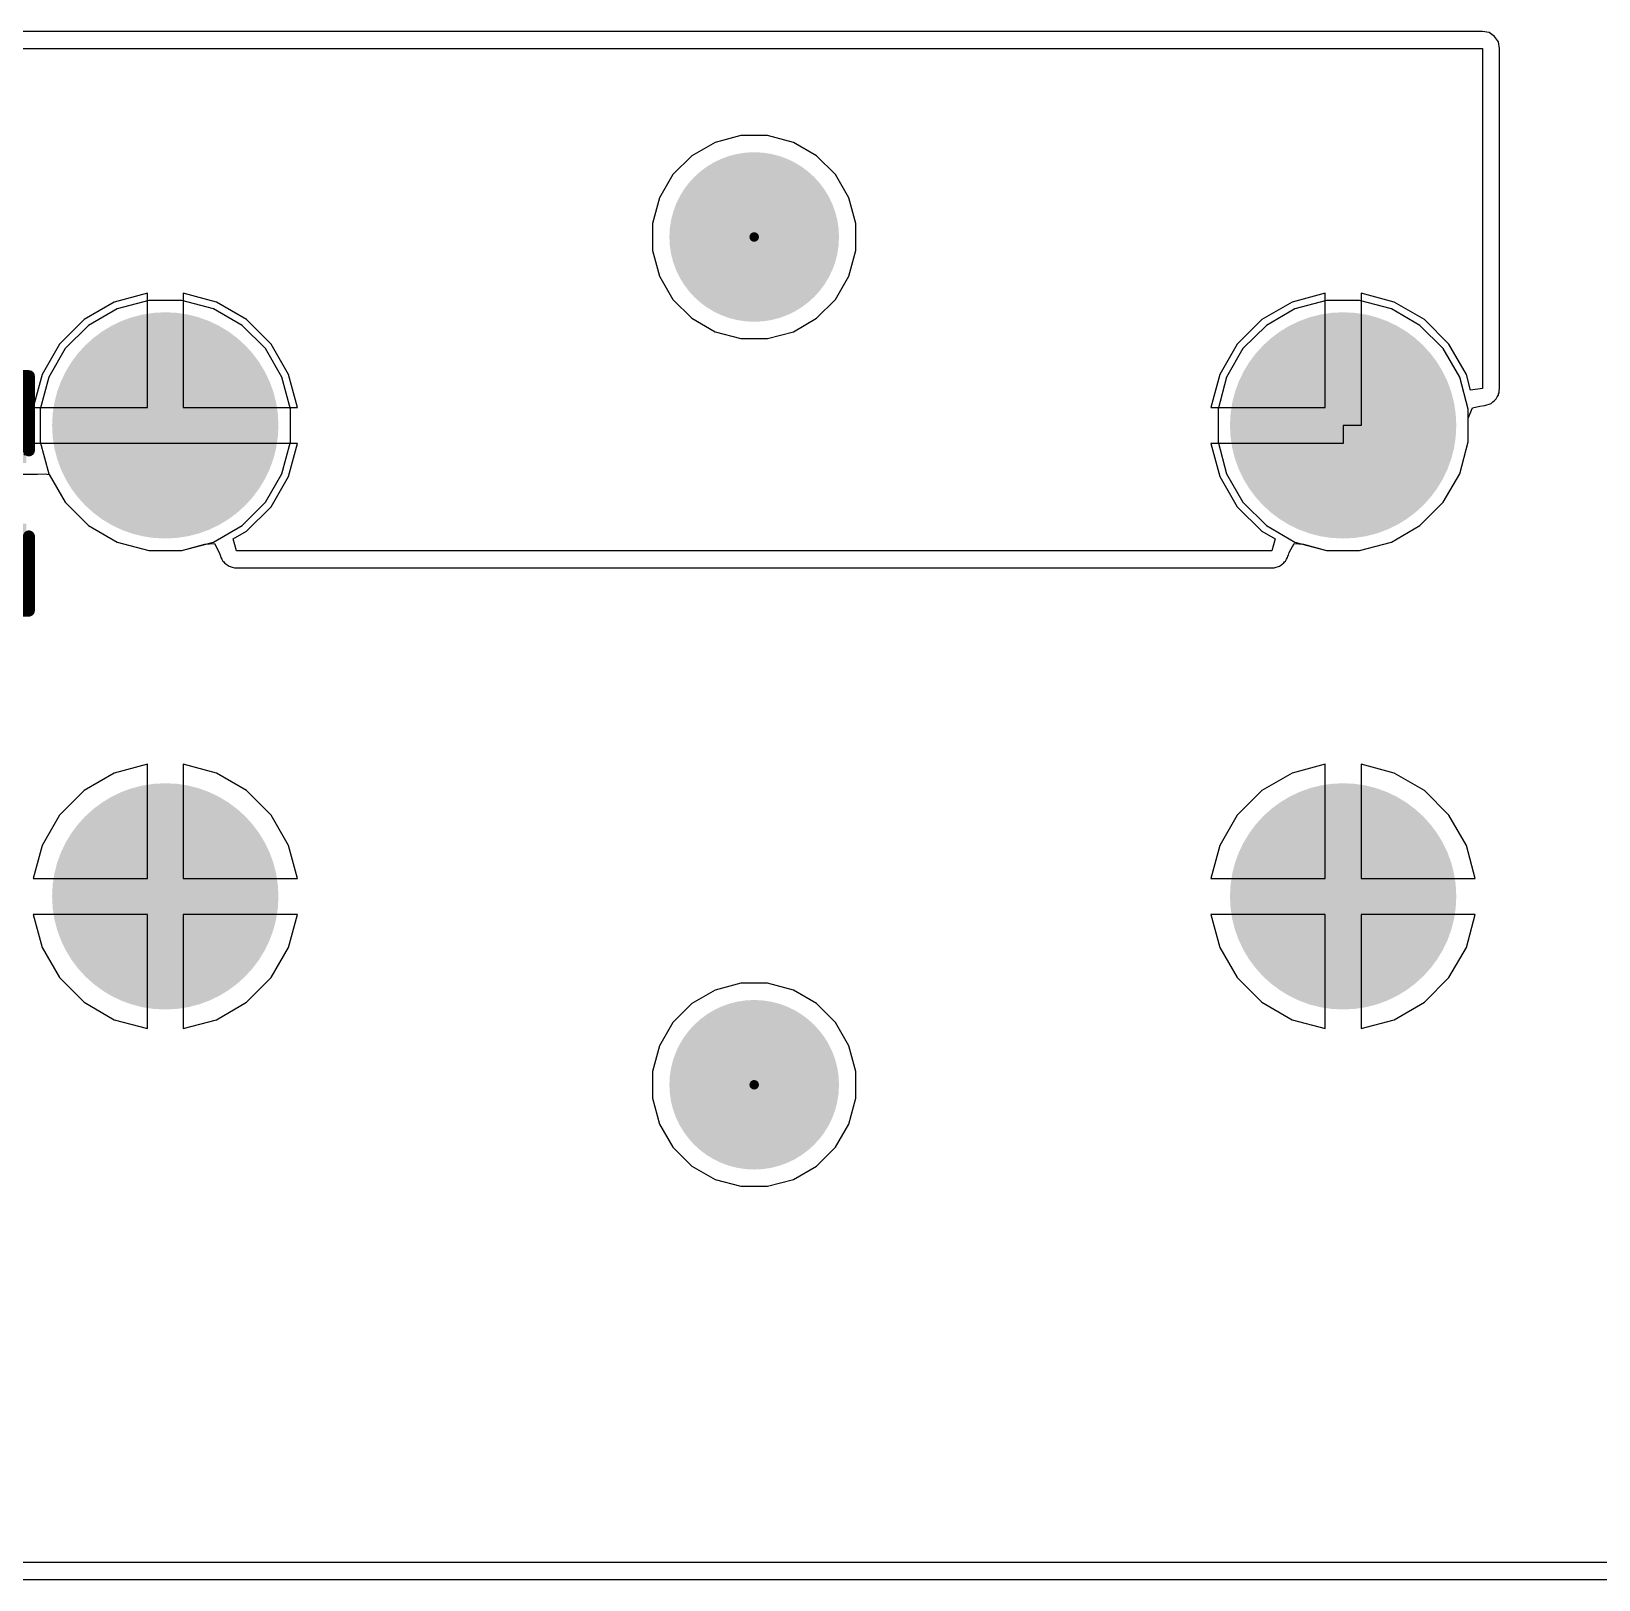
# Model space of a CAD drawing. Header units: millimetres. Extents: x -3 to 175, y -4 to 177.
# Drawn here: x 115.54 to 132.17, y 75.31 to 91.75 of the extents above; entities that cross this region are included whole.
import ezdxf

# ---------------------------------------------------------------- set-up
doc = ezdxf.new("R2010")
doc.units = ezdxf.units.MM
for name, color, linetype in [('BottomLayer', 5, 'Continuous'), ('BottomSolder', 6, 'Continuous'), ('MultiLayer', 9, 'Continuous'), ('PadHoleLayer', 156, 'Continuous'), ('TopLayer', 1, 'Continuous'), ('TopOverlay', 2, 'Continuous'), ('TopPaste', 8, 'Continuous'), ('TopSolder', 216, 'Continuous')]:
    doc.layers.add(name, color=color, linetype=linetype)

# ---------------------------------------------------------------- blocks, each defined once
blk = doc.blocks.new('B3F_4055_B_1')
at = {"layer": 'BottomLayer'}
h = blk.add_hatch(color=5, dxfattribs=at)
edge = h.paths.add_edge_path()
edge.add_arc((-6.25, 2.5), 1.15, 0, 360)
h = blk.add_hatch(color=5, dxfattribs=at)
edge = h.paths.add_edge_path()
edge.add_arc((6.25, 2.5), 1.15, 0, 360)
h = blk.add_hatch(color=5, dxfattribs=at)
edge = h.paths.add_edge_path()
edge.add_arc((-6.25, -2.5), 1.15, 0, 360)
h = blk.add_hatch(color=5, dxfattribs=at)
edge = h.paths.add_edge_path()
edge.add_arc((6.25, -2.5), 1.15, 0, 360)
at = {"layer": 'BottomSolder'}
h = blk.add_hatch(color=6, dxfattribs=at)
edge = h.paths.add_edge_path()
edge.add_arc((0, 4.5), 0.0508, 0, 360)
h = blk.add_hatch(color=6, dxfattribs=at)
edge = h.paths.add_edge_path()
edge.add_arc((-6.25, 2.5), 1.201, 0, 360)
h = blk.add_hatch(color=6, dxfattribs=at)
edge = h.paths.add_edge_path()
edge.add_arc((6.25, 2.5), 1.201, 0, 360)
h = blk.add_hatch(color=6, dxfattribs=at)
edge = h.paths.add_edge_path()
edge.add_arc((-6.25, -2.5), 1.201, 0, 360)
h = blk.add_hatch(color=6, dxfattribs=at)
edge = h.paths.add_edge_path()
edge.add_arc((6.25, -2.5), 1.201, 0, 360)
h = blk.add_hatch(color=6, dxfattribs=at)
edge = h.paths.add_edge_path()
edge.add_arc((0, -4.5), 0.0508, 0, 360)
at = {"layer": 'MultiLayer'}
h = blk.add_hatch(color=9, dxfattribs=at)
edge = h.paths.add_edge_path()
edge.add_arc((-6.25, 2.5), 1.15, 0, 360)
h = blk.add_hatch(color=9, dxfattribs=at)
edge = h.paths.add_edge_path()
edge.add_arc((6.25, 2.5), 1.15, 0, 360)
h = blk.add_hatch(color=9, dxfattribs=at)
edge = h.paths.add_edge_path()
edge.add_arc((-6.25, -2.5), 1.15, 0, 360)
h = blk.add_hatch(color=9, dxfattribs=at)
edge = h.paths.add_edge_path()
edge.add_arc((6.25, -2.5), 1.15, 0, 360)
at = {"layer": 'PadHoleLayer'}
h = blk.add_hatch(color=156, dxfattribs=at)
edge = h.paths.add_edge_path()
edge.add_arc((0, 4.5), 0.9, 0, 360)
h = blk.add_hatch(color=156, dxfattribs=at)
edge = h.paths.add_edge_path()
edge.add_arc((-6.25, 2.5), 0.65, 0, 360)
h = blk.add_hatch(color=156, dxfattribs=at)
edge = h.paths.add_edge_path()
edge.add_arc((6.25, 2.5), 0.65, 0, 360)
h = blk.add_hatch(color=156, dxfattribs=at)
edge = h.paths.add_edge_path()
edge.add_arc((-6.25, -2.5), 0.65, 0, 360)
h = blk.add_hatch(color=156, dxfattribs=at)
edge = h.paths.add_edge_path()
edge.add_arc((6.25, -2.5), 0.65, 0, 360)
h = blk.add_hatch(color=156, dxfattribs=at)
edge = h.paths.add_edge_path()
edge.add_arc((0, -4.5), 0.9, 0, 360)
at = {"layer": 'TopLayer'}
h = blk.add_hatch(color=1, dxfattribs=at)
edge = h.paths.add_edge_path()
edge.add_arc((-6.25, 2.5), 1.15, 0, 360)
h = blk.add_hatch(color=1, dxfattribs=at)
edge = h.paths.add_edge_path()
edge.add_arc((6.25, 2.5), 1.15, 0, 360)
h = blk.add_hatch(color=1, dxfattribs=at)
edge = h.paths.add_edge_path()
edge.add_arc((-6.25, -2.5), 1.15, 0, 360)
h = blk.add_hatch(color=1, dxfattribs=at)
edge = h.paths.add_edge_path()
edge.add_arc((6.25, -2.5), 1.15, 0, 360)
at = {"layer": 'TopSolder'}
h = blk.add_hatch(color=216, dxfattribs=at)
edge = h.paths.add_edge_path()
edge.add_arc((0, 4.5), 0.0508, 0, 360)
h = blk.add_hatch(color=216, dxfattribs=at)
edge = h.paths.add_edge_path()
edge.add_arc((-6.25, 2.5), 1.201, 0, 360)
h = blk.add_hatch(color=216, dxfattribs=at)
edge = h.paths.add_edge_path()
edge.add_arc((6.25, 2.5), 1.201, 0, 360)
h = blk.add_hatch(color=216, dxfattribs=at)
edge = h.paths.add_edge_path()
edge.add_arc((-6.25, -2.5), 1.201, 0, 360)
h = blk.add_hatch(color=216, dxfattribs=at)
edge = h.paths.add_edge_path()
edge.add_arc((6.25, -2.5), 1.201, 0, 360)
h = blk.add_hatch(color=216, dxfattribs=at)
edge = h.paths.add_edge_path()
edge.add_arc((0, -4.5), 0.0508, 0, 360)
blk = doc.blocks.new('C___0603_142')
at = {"layer": 'TopLayer'}
for points in [[(-0.381, 0.445), (-0.381, -0.445), (-1.143, -0.445), (-1.143, 0.445)], [(1.143, 0.445), (1.143, -0.445), (0.381, -0.445), (0.381, 0.445)]]:
    blk.add_hatch(color=1, dxfattribs=at).paths.add_polyline_path(points)
at = {"layer": 'TopPaste'}
for points in [[(-0.381, 0.445), (-0.381, -0.445), (-1.143, -0.445), (-1.143, 0.445)], [(1.143, 0.445), (1.143, -0.445), (0.381, -0.445), (0.381, 0.445)]]:
    blk.add_hatch(color=8, dxfattribs=at).paths.add_polyline_path(points)
at = {"layer": 'TopSolder'}
for points in [[(-0.321, 0.504), (-0.321, -0.504), (-1.203, -0.504), (-1.203, 0.504)], [(1.203, 0.504), (1.203, -0.504), (0.321, -0.504), (0.321, 0.504)]]:
    blk.add_hatch(color=216, dxfattribs=at).paths.add_polyline_path(points)
at = {"layer": 'TopOverlay', "const_width": 0.127}
for points in [[(-0.457, 0.533), (-1.245, 0.533)], [(-1.245, -0.533), (-1.245, 0.533)], [(1.245, 0.533), (0.457, 0.533)], [(1.245, -0.533), (1.245, 0.533)], [(-0.457, -0.533), (-1.245, -0.533)], [(1.245, -0.533), (0.457, -0.533)]]:
    blk.add_lwpolyline(points, dxfattribs=at)
at = {"layer": 'TopOverlay', "const_width": 0.0635}
for points in [[(-1.276, 0.533, 1), (-1.213, 0.533, 1)], [(-1.276, 0.533, 1), (-1.213, 0.533, 1)], [(-0.489, 0.533, 1), (-0.425, 0.533, 1)], [(0.425, 0.533, 1), (0.489, 0.533, 1)], [(1.213, 0.533, 1), (1.276, 0.533, 1)], [(1.213, 0.533, 1), (1.276, 0.533, 1)], [(-1.276, -0.533, 1), (-1.213, -0.533, 1)], [(-1.276, -0.533, 1), (-1.213, -0.533, 1)], [(-0.489, -0.533, 1), (-0.425, -0.533, 1)], [(0.425, -0.533, 1), (0.489, -0.533, 1)], [(1.213, -0.533, 1), (1.276, -0.533, 1)], [(1.213, -0.533, 1), (1.276, -0.533, 1)]]:
    blk.add_lwpolyline(points, format="xyb", close=True, dxfattribs=at)

msp = doc.modelspace()

# ---------------------------------------------------------------- linework, layer by layer
at = {"layer": 'BottomLayer'}
for p, q in [((122.791, 90.569), (122.545, 90.427)), ((123.065, 90.643), (122.791, 90.569)), ((123.349, 90.643), (123.065, 90.643)), ((123.623, 90.569), (123.349, 90.643)), ((123.869, 90.427), (123.623, 90.569)), ((122.545, 90.427), (122.345, 90.227)), ((124.07, 90.227), (123.869, 90.427)), ((122.345, 90.227), (122.203, 89.981)), ((124.211, 89.981), (124.07, 90.227)), ((122.203, 89.981), (122.129, 89.707)), ((124.285, 89.707), (124.211, 89.981)), ((122.129, 89.707), (122.129, 89.423)), ((124.285, 89.423), (124.285, 89.707)), ((122.129, 89.423), (122.203, 89.149)), ((124.211, 89.149), (124.285, 89.423)), ((122.203, 89.149), (122.345, 88.903)), ((124.07, 88.903), (124.211, 89.149)), ((116.782, 88.892), (116.445, 88.802)), ((117.132, 88.892), (116.782, 88.892)), ((117.47, 88.802), (117.132, 88.892)), ((122.345, 88.903), (122.545, 88.702)), ((123.869, 88.702), (124.07, 88.903)), ((129.282, 88.892), (128.944, 88.802)), ((129.632, 88.892), (129.282, 88.892)), ((129.969, 88.802), (129.632, 88.892)), ((116.445, 88.802), (116.142, 88.627)), ((117.772, 88.627), (117.47, 88.802)), ((122.545, 88.702), (122.791, 88.56)), ((123.623, 88.56), (123.869, 88.702)), ((128.944, 88.802), (128.642, 88.627)), ((130.272, 88.627), (129.969, 88.802)), ((116.142, 88.627), (115.895, 88.38)), ((118.02, 88.38), (117.772, 88.627)), ((122.791, 88.56), (123.065, 88.487)), ((123.065, 88.487), (123.349, 88.487)), ((123.349, 88.487), (123.623, 88.56)), ((128.642, 88.627), (128.394, 88.38)), ((130.519, 88.38), (130.272, 88.627)), ((115.895, 88.38), (115.72, 88.077)), ((118.194, 88.077), (118.02, 88.38)), ((128.394, 88.38), (128.22, 88.077)), ((130.694, 88.077), (130.519, 88.38)), ((115.72, 88.077), (115.629, 87.739)), ((118.285, 87.739), (118.194, 88.077)), ((128.22, 88.077), (128.129, 87.739)), ((130.785, 87.739), (130.694, 88.077)), ((115.629, 87.739), (115.629, 87.39)), ((118.285, 87.39), (118.285, 87.739)), ((128.129, 87.739), (128.129, 87.39)), ((130.785, 87.39), (130.785, 87.739)), ((115.629, 87.39), (115.72, 87.052)), ((118.194, 87.052), (118.285, 87.39)), ((128.129, 87.39), (128.22, 87.052)), ((130.694, 87.052), (130.785, 87.39)), ((115.72, 87.052), (115.895, 86.749)), ((118.02, 86.749), (118.194, 87.052)), ((128.22, 87.052), (128.394, 86.749)), ((130.519, 86.749), (130.694, 87.052)), ((115.895, 86.749), (116.142, 86.502)), ((117.772, 86.502), (118.02, 86.749)), ((128.394, 86.749), (128.642, 86.502)), ((130.272, 86.502), (130.519, 86.749)), ((116.142, 86.502), (116.445, 86.327)), ((117.47, 86.327), (117.772, 86.502)), ((128.642, 86.502), (128.944, 86.327)), ((129.969, 86.327), (130.272, 86.502)), ((116.445, 86.327), (116.782, 86.237)), ((117.132, 86.237), (117.47, 86.327)), ((128.944, 86.327), (129.282, 86.237)), ((129.632, 86.237), (129.969, 86.327)), ((116.782, 86.237), (117.132, 86.237)), ((129.282, 86.237), (129.632, 86.237)), ((116.415, 83.873), (116.095, 83.688)), ((116.767, 83.967), (116.415, 83.873)), ((116.767, 82.755), (116.767, 83.967)), ((117.499, 83.873), (117.148, 83.967)), ((117.148, 83.967), (117.148, 82.755)), ((117.819, 83.688), (117.499, 83.873)), ((128.915, 83.873), (128.595, 83.688)), ((129.266, 83.967), (128.915, 83.873)), ((129.266, 82.755), (129.266, 83.967)), ((129.999, 83.873), (129.647, 83.967)), ((129.647, 83.967), (129.647, 82.755)), ((130.319, 83.688), (129.999, 83.873)), ((116.095, 83.688), (115.834, 83.427)), ((118.081, 83.427), (117.819, 83.688)), ((128.595, 83.688), (128.333, 83.427)), ((130.58, 83.427), (130.319, 83.688)), ((115.834, 83.427), (115.649, 83.106)), ((118.265, 83.106), (118.081, 83.427)), ((128.333, 83.427), (128.149, 83.106)), ((130.765, 83.106), (130.58, 83.427)), ((115.649, 83.106), (115.555, 82.755)), ((118.36, 82.755), (118.265, 83.106)), ((128.149, 83.106), (128.054, 82.755)), ((130.859, 82.755), (130.765, 83.106)), ((115.555, 82.755), (116.767, 82.755)), ((117.148, 82.755), (118.36, 82.755)), ((128.054, 82.755), (129.266, 82.755)), ((129.647, 82.755), (130.859, 82.755)), ((116.767, 82.374), (115.555, 82.374)), ((115.555, 82.374), (115.649, 82.023)), ((116.767, 81.162), (116.767, 82.374)), ((118.36, 82.374), (117.148, 82.374)), ((117.148, 82.374), (117.148, 81.162)), ((118.265, 82.023), (118.36, 82.374)), ((129.266, 82.374), (128.054, 82.374)), ((128.054, 82.374), (128.149, 82.023)), ((129.266, 81.162), (129.266, 82.374)), ((130.859, 82.374), (129.647, 82.374)), ((129.647, 82.374), (129.647, 81.162)), ((130.765, 82.023), (130.859, 82.374)), ((115.649, 82.023), (115.834, 81.702)), ((118.081, 81.702), (118.265, 82.023)), ((128.149, 82.023), (128.333, 81.702)), ((130.58, 81.702), (130.765, 82.023)), ((115.834, 81.702), (116.095, 81.441)), ((117.819, 81.441), (118.081, 81.702)), ((128.333, 81.702), (128.595, 81.441)), ((130.319, 81.441), (130.58, 81.702)), ((122.791, 81.569), (122.545, 81.427)), ((123.065, 81.642), (122.791, 81.569)), ((123.349, 81.642), (123.065, 81.642)), ((123.623, 81.569), (123.349, 81.642)), ((123.869, 81.427), (123.623, 81.569)), ((116.095, 81.441), (116.415, 81.256)), ((117.499, 81.256), (117.819, 81.441)), ((122.545, 81.427), (122.345, 81.226)), ((124.07, 81.226), (123.869, 81.427)), ((128.595, 81.441), (128.915, 81.256)), ((129.999, 81.256), (130.319, 81.441)), ((116.415, 81.256), (116.767, 81.162)), ((117.148, 81.162), (117.499, 81.256)), ((122.345, 81.226), (122.203, 80.98)), ((124.211, 80.98), (124.07, 81.226)), ((128.915, 81.256), (129.266, 81.162)), ((129.647, 81.162), (129.999, 81.256)), ((122.203, 80.98), (122.129, 80.706)), ((124.285, 80.706), (124.211, 80.98)), ((122.129, 80.706), (122.129, 80.423)), ((124.285, 80.423), (124.285, 80.706)), ((122.129, 80.423), (122.203, 80.148)), ((124.211, 80.148), (124.285, 80.423)), ((122.203, 80.148), (122.345, 79.903)), ((124.07, 79.903), (124.211, 80.148)), ((122.345, 79.903), (122.545, 79.702)), ((123.869, 79.702), (124.07, 79.903)), ((122.545, 79.702), (122.791, 79.56)), ((123.623, 79.56), (123.869, 79.702)), ((122.791, 79.56), (123.065, 79.487)), ((123.349, 79.487), (123.623, 79.56)), ((123.065, 79.487), (123.349, 79.487)), ((135.297, 75.492), (115.042, 75.492)), ((115.042, 75.311), (135.297, 75.311))]:
    msp.add_line(p, q, dxfattribs=at)
at = {"layer": 'TopLayer'}
for p, q in [((130.937, 91.748), (114.044, 91.748)), ((131.006, 91.735), (130.937, 91.748)), ((131.065, 91.695), (131.006, 91.735)), ((131.104, 91.636), (131.065, 91.695)), ((113.022, 91.567), (130.937, 91.567)), ((130.937, 91.567), (130.937, 87.956)), ((131.118, 91.567), (131.104, 91.636)), ((131.118, 87.956), (131.118, 91.567)), ((122.791, 90.569), (122.545, 90.427)), ((123.065, 90.643), (122.791, 90.569)), ((123.349, 90.643), (123.065, 90.643)), ((123.623, 90.569), (123.349, 90.643)), ((123.869, 90.427), (123.623, 90.569)), ((122.545, 90.427), (122.345, 90.227)), ((124.07, 90.227), (123.869, 90.427)), ((122.345, 90.227), (122.203, 89.981)), ((124.211, 89.981), (124.07, 90.227)), ((122.203, 89.981), (122.129, 89.707)), ((124.285, 89.707), (124.211, 89.981)), ((122.129, 89.707), (122.129, 89.423)), ((124.285, 89.423), (124.285, 89.707)), ((122.129, 89.423), (122.203, 89.149)), ((124.211, 89.149), (124.285, 89.423)), ((122.203, 89.149), (122.345, 88.903)), ((124.07, 88.903), (124.211, 89.149)), ((116.415, 88.873), (116.095, 88.688)), ((116.767, 88.967), (116.415, 88.873)), ((116.767, 87.755), (116.767, 88.967)), ((117.499, 88.873), (117.148, 88.967)), ((117.148, 88.967), (117.148, 87.755)), ((117.819, 88.688), (117.499, 88.873)), ((122.345, 88.903), (122.545, 88.702)), ((123.869, 88.702), (124.07, 88.903)), ((128.915, 88.873), (128.595, 88.688)), ((129.266, 88.967), (128.915, 88.873)), ((129.266, 87.755), (129.266, 88.967)), ((129.999, 88.873), (129.647, 88.967)), ((129.647, 88.967), (129.647, 87.564)), ((130.319, 88.688), (129.999, 88.873)), ((116.095, 88.688), (115.834, 88.427)), ((118.081, 88.427), (117.819, 88.688)), ((122.545, 88.702), (122.791, 88.56)), ((123.623, 88.56), (123.869, 88.702)), ((128.595, 88.688), (128.333, 88.427)), ((130.58, 88.427), (130.319, 88.688)), ((122.791, 88.56), (123.065, 88.487)), ((123.065, 88.487), (123.349, 88.487)), ((123.349, 88.487), (123.623, 88.56)), ((115.834, 88.427), (115.649, 88.106)), ((118.265, 88.106), (118.081, 88.427)), ((128.333, 88.427), (128.149, 88.106)), ((130.765, 88.106), (130.58, 88.427)), ((115.649, 88.106), (115.555, 87.755)), ((118.36, 87.755), (118.265, 88.106)), ((128.149, 88.106), (128.054, 87.755)), ((130.81, 87.94), (130.765, 88.106)), ((130.937, 87.956), (130.81, 87.94)), ((131.045, 87.815), (131.065, 87.828)), ((131.065, 87.828), (131.072, 87.838)), ((131.072, 87.838), (131.081, 87.846)), ((131.081, 87.846), (131.091, 87.867)), ((131.091, 87.867), (131.104, 87.887)), ((131.104, 87.887), (131.107, 87.899)), ((131.107, 87.899), (131.112, 87.909)), ((131.112, 87.909), (131.114, 87.933)), ((131.114, 87.933), (131.118, 87.956)), ((115.555, 87.755), (116.767, 87.755)), ((117.148, 87.755), (118.36, 87.755)), ((128.054, 87.755), (129.266, 87.755)), ((130.785, 87.643), (130.83, 87.75)), ((130.83, 87.75), (130.907, 87.769)), ((130.907, 87.769), (130.961, 87.777)), ((130.961, 87.777), (130.983, 87.784)), ((130.983, 87.784), (131.006, 87.789)), ((131.006, 87.789), (131.016, 87.795)), ((131.016, 87.795), (131.028, 87.799)), ((131.028, 87.799), (131.045, 87.815)), ((129.647, 87.564), (129.457, 87.564)), ((129.457, 87.564), (129.457, 87.374)), ((130.785, 87.642), (130.785, 87.643)), ((130.785, 87.39), (130.785, 87.642)), ((115.552, 87.374), (115.457, 87.249)), ((118.36, 87.374), (115.552, 87.374)), ((118.265, 87.023), (118.36, 87.374)), ((129.457, 87.374), (128.054, 87.374)), ((128.054, 87.374), (128.149, 87.023)), ((130.694, 87.052), (130.785, 87.39)), ((114.355, 87.046), (115.6, 87.046)), ((115.6, 87.046), (115.683, 87.05)), ((115.6, 87.046), (115.6, 87.046)), ((115.683, 87.05), (115.725, 87.042)), ((115.725, 87.042), (115.895, 86.749)), ((118.081, 86.702), (118.265, 87.023)), ((128.149, 87.023), (128.333, 86.702)), ((130.519, 86.749), (130.694, 87.052)), ((115.895, 86.749), (116.142, 86.502)), ((117.819, 86.441), (118.081, 86.702)), ((128.333, 86.702), (128.595, 86.441)), ((130.272, 86.502), (130.519, 86.749)), ((116.142, 86.502), (116.445, 86.327)), ((129.969, 86.327), (130.272, 86.502)), ((116.445, 86.327), (116.782, 86.237)), ((117.679, 86.36), (117.819, 86.441)), ((117.713, 86.233), (117.679, 86.36)), ((128.595, 86.441), (128.735, 86.36)), ((128.735, 86.36), (128.701, 86.233)), ((129.632, 86.237), (129.969, 86.327)), ((116.782, 86.237), (117.132, 86.237)), ((117.132, 86.237), (117.378, 86.303)), ((117.378, 86.303), (117.478, 86.311)), ((117.478, 86.311), (117.53, 86.217)), ((117.53, 86.217), (117.538, 86.186)), ((117.538, 86.186), (117.543, 86.175)), ((117.543, 86.175), (117.546, 86.164)), ((117.546, 86.164), (117.559, 86.144)), ((128.701, 86.233), (117.713, 86.233)), ((128.855, 86.144), (128.868, 86.164)), ((128.868, 86.164), (128.871, 86.175)), ((128.871, 86.175), (128.876, 86.186)), ((128.876, 86.186), (128.884, 86.217)), ((128.884, 86.217), (128.936, 86.311)), ((128.936, 86.311), (129.036, 86.303)), ((129.036, 86.303), (129.282, 86.237)), ((129.282, 86.237), (129.632, 86.237)), ((117.559, 86.144), (117.569, 86.123)), ((117.569, 86.123), (117.578, 86.115)), ((117.578, 86.115), (117.585, 86.105)), ((117.585, 86.105), (117.605, 86.092)), ((117.605, 86.092), (117.623, 86.076)), ((117.623, 86.076), (117.634, 86.072)), ((117.634, 86.072), (117.644, 86.066)), ((117.644, 86.066), (117.667, 86.061)), ((117.667, 86.061), (117.69, 86.053)), ((117.69, 86.053), (117.701, 86.054)), ((117.701, 86.054), (117.713, 86.052)), ((117.713, 86.052), (128.701, 86.052)), ((128.701, 86.052), (128.713, 86.054)), ((128.713, 86.054), (128.725, 86.053)), ((128.725, 86.053), (128.747, 86.061)), ((128.747, 86.061), (128.77, 86.066)), ((128.77, 86.066), (128.78, 86.072)), ((128.78, 86.072), (128.792, 86.076)), ((128.792, 86.076), (128.809, 86.092)), ((128.809, 86.092), (128.829, 86.105)), ((128.829, 86.105), (128.836, 86.115)), ((128.836, 86.115), (128.845, 86.123)), ((128.845, 86.123), (128.855, 86.144)), ((116.415, 83.873), (116.095, 83.688)), ((116.767, 83.967), (116.415, 83.873)), ((116.767, 82.755), (116.767, 83.967)), ((117.499, 83.873), (117.148, 83.967)), ((117.148, 83.967), (117.148, 82.755)), ((117.819, 83.688), (117.499, 83.873)), ((128.915, 83.873), (128.595, 83.688)), ((129.266, 83.967), (128.915, 83.873)), ((129.266, 82.755), (129.266, 83.967)), ((129.999, 83.873), (129.647, 83.967)), ((129.647, 83.967), (129.647, 82.755)), ((130.319, 83.688), (129.999, 83.873)), ((116.095, 83.688), (115.834, 83.427)), ((118.081, 83.427), (117.819, 83.688)), ((128.595, 83.688), (128.333, 83.427)), ((130.58, 83.427), (130.319, 83.688)), ((115.834, 83.427), (115.649, 83.106)), ((118.265, 83.106), (118.081, 83.427)), ((128.333, 83.427), (128.149, 83.106)), ((130.765, 83.106), (130.58, 83.427)), ((115.649, 83.106), (115.555, 82.755)), ((118.36, 82.755), (118.265, 83.106)), ((128.149, 83.106), (128.054, 82.755)), ((130.859, 82.755), (130.765, 83.106)), ((115.555, 82.755), (116.767, 82.755)), ((117.148, 82.755), (118.36, 82.755)), ((128.054, 82.755), (129.266, 82.755)), ((129.647, 82.755), (130.859, 82.755)), ((116.767, 82.374), (115.555, 82.374)), ((115.555, 82.374), (115.649, 82.023)), ((116.767, 81.162), (116.767, 82.374)), ((118.36, 82.374), (117.148, 82.374)), ((117.148, 82.374), (117.148, 81.162)), ((118.265, 82.023), (118.36, 82.374)), ((129.266, 82.374), (128.054, 82.374)), ((128.054, 82.374), (128.149, 82.023)), ((129.266, 81.162), (129.266, 82.374)), ((130.859, 82.374), (129.647, 82.374)), ((129.647, 82.374), (129.647, 81.162)), ((130.765, 82.023), (130.859, 82.374)), ((115.649, 82.023), (115.834, 81.702)), ((118.081, 81.702), (118.265, 82.023)), ((128.149, 82.023), (128.333, 81.702)), ((130.58, 81.702), (130.765, 82.023)), ((115.834, 81.702), (116.095, 81.441)), ((117.819, 81.441), (118.081, 81.702)), ((128.333, 81.702), (128.595, 81.441)), ((130.319, 81.441), (130.58, 81.702)), ((122.791, 81.569), (122.545, 81.427)), ((123.065, 81.642), (122.791, 81.569)), ((123.349, 81.642), (123.065, 81.642)), ((123.623, 81.569), (123.349, 81.642)), ((123.869, 81.427), (123.623, 81.569)), ((116.095, 81.441), (116.415, 81.256)), ((117.499, 81.256), (117.819, 81.441)), ((122.545, 81.427), (122.345, 81.226)), ((124.07, 81.226), (123.869, 81.427)), ((128.595, 81.441), (128.915, 81.256)), ((129.999, 81.256), (130.319, 81.441)), ((116.415, 81.256), (116.767, 81.162)), ((117.148, 81.162), (117.499, 81.256)), ((122.345, 81.226), (122.203, 80.98)), ((124.211, 80.98), (124.07, 81.226)), ((128.915, 81.256), (129.266, 81.162)), ((129.647, 81.162), (129.999, 81.256)), ((122.203, 80.98), (122.129, 80.706)), ((124.285, 80.706), (124.211, 80.98)), ((122.129, 80.706), (122.129, 80.423)), ((124.285, 80.423), (124.285, 80.706)), ((122.129, 80.423), (122.203, 80.148)), ((124.211, 80.148), (124.285, 80.423)), ((122.203, 80.148), (122.345, 79.903)), ((124.07, 79.903), (124.211, 80.148)), ((122.345, 79.903), (122.545, 79.702)), ((123.869, 79.702), (124.07, 79.903)), ((122.545, 79.702), (122.791, 79.56)), ((123.623, 79.56), (123.869, 79.702)), ((122.791, 79.56), (123.065, 79.487)), ((123.349, 79.487), (123.623, 79.56)), ((123.065, 79.487), (123.349, 79.487))]:
    msp.add_line(p, q, dxfattribs=at)

# ---------------------------------------------------------------- block references
msp.add_blockref('B3F_4055_B_1', (123.207, 85.065))
at = {"rotation": 270}
msp.add_blockref('C___0603_142', (114.977, 86.843), dxfattribs=at)

doc.saveas('drawing.dxf')
